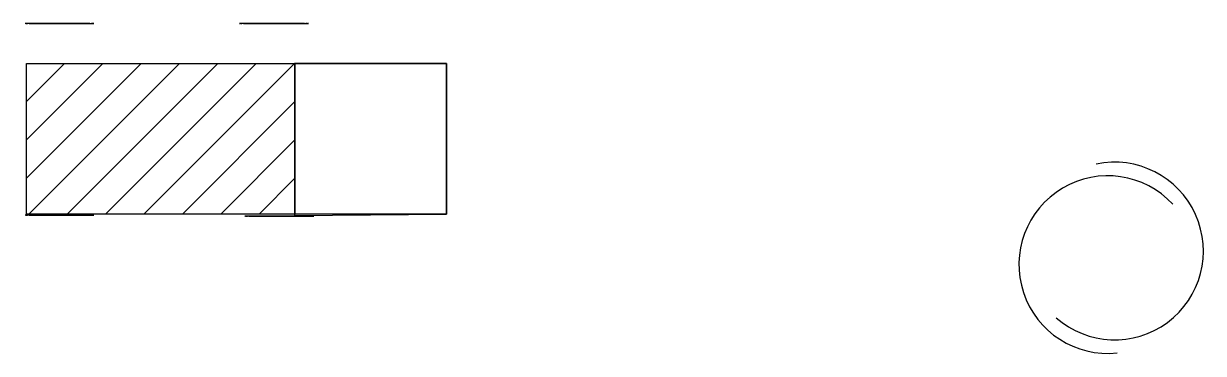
# Model space of a CAD drawing. Header units: inches. Extents: x 3.87 to 9.3, y 1.29 to 2.81.
import ezdxf

# ---------------------------------------------------------------- set-up
doc = ezdxf.new("R2010")
doc.units = ezdxf.units.IN
doc.header["$MEASUREMENT"] = 0

# ---------------------------------------------------------------- blocks, each defined once
blk = doc.blocks.new('*U2')
for p, q in [((-0.0121, 0.0116, -0.0898), (-0.0121, -0.0111, -0.0898)), ((0.0121, 0.0115, -0.0898), (0.0121, -0.0112, -0.0898))]:
    blk.add_line(p, q)
blk.add_arc((0.0005, 0.147, -0.0898), 0.1586, 265.4504, 274.1836)
blk = doc.blocks.new('*U3')
at = {"color": 0, "linetype": 'ByBlock', "lineweight": -2, "transparency": 16777216}
for p, rotation in [((1.942, 1.08, 0.0898), 225), ((1.9725, 1.1033, 0.0898), 210), ((2.008, 1.1179, 0.0898), 194.9999999999999), ((2.0461, 1.1228, 0.0898), 180), ((2.0841, 1.1176, 0.0898), 165.0000000000001), ((2.1195, 1.1028, 0.0898), 150), ((2.1499, 1.0793, 0.0898), 135), ((1.9185, 1.0497, 0.0898), 240), ((2.1731, 1.0488, 0.0898), 120), ((1.8985, 0.9762, 0.0898), 270), ((1.9037, 1.0143, 0.0898), 255), ((2.1877, 1.0133, 0.0898), 105), ((2.1926, 0.9752, 0.0898), 90.00000000000001), ((1.9034, 0.9382, 0.0898), 285), ((2.1875, 0.9372, 0.0898), 75.00000000000001), ((1.918, 0.9027, 0.0898), 299.9999999999999), ((1.9413, 0.8721, 0.0898), 315.0000000000001), ((2.1492, 0.8714, 0.0898), 45), ((2.1726, 0.9018, 0.0898), 59.99999999999999), ((1.9716, 0.8487, 0.0898), 329.9999999999999), ((2.007, 0.8339, 0.0898), 345.0000000000001), ((2.0831, 0.8336, 0.0898), 14.99999999999997), ((2.1186, 0.8482, 0.0898), 30.00000000000001)]:
    blk.add_blockref('*U2', p, dxfattribs=dict(at, rotation=rotation))
blk.add_blockref('*U2', (2.0451, 0.8287, 0.0898), dxfattribs=at)
blk = doc.blocks.new('*U4')
for p, q in [((-0.0121, 0.0116, -0.0898), (-0.0121, -0.0111, -0.0898)), ((0.0121, 0.0115, -0.0898), (0.0121, -0.0112, -0.0898))]:
    blk.add_line(p, q)
blk.add_arc((0.0005, 0.147, -0.0898), 0.1586, 265.4504, 274.1836)
blk = doc.blocks.new('*U5')
at = {"color": 0, "linetype": 'ByBlock', "lineweight": -2, "transparency": 16777216}
for p, rotation in [((1.942, 1.08, 0.0898), 225), ((1.9725, 1.1033, 0.0898), 210), ((2.008, 1.1179, 0.0898), 194.9999999999999), ((2.0461, 1.1228, 0.0898), 180), ((2.0841, 1.1176, 0.0898), 165.0000000000001), ((2.1195, 1.1028, 0.0898), 150), ((2.1499, 1.0793, 0.0898), 135), ((1.9185, 1.0497, 0.0898), 240), ((2.1731, 1.0488, 0.0898), 120), ((1.8985, 0.9762, 0.0898), 270), ((1.9037, 1.0143, 0.0898), 255), ((2.1877, 1.0133, 0.0898), 105), ((2.1926, 0.9752, 0.0898), 90.00000000000001), ((1.9034, 0.9382, 0.0898), 285), ((2.1875, 0.9372, 0.0898), 75.00000000000001), ((1.918, 0.9027, 0.0898), 299.9999999999999), ((1.9413, 0.8721, 0.0898), 315.0000000000001), ((2.1492, 0.8714, 0.0898), 45), ((2.1726, 0.9018, 0.0898), 59.99999999999999), ((1.9716, 0.8487, 0.0898), 329.9999999999999), ((2.007, 0.8339, 0.0898), 345.0000000000001), ((2.0831, 0.8336, 0.0898), 14.99999999999997), ((2.1186, 0.8482, 0.0898), 30.00000000000001)]:
    blk.add_blockref('*U4', p, dxfattribs=dict(at, rotation=rotation))
blk.add_blockref('*U4', (2.0451, 0.8287, 0.0898), dxfattribs=at)
blk = doc.blocks.new('*U6')
for p, q in [((-0.0121, 0.0116, -0.0898), (-0.0121, -0.0111, -0.0898)), ((0.0121, 0.0115, -0.0898), (0.0121, -0.0112, -0.0898))]:
    blk.add_line(p, q)
blk.add_arc((0.0005, 0.147, -0.0898), 0.1586, 265.4504, 274.1836)
blk = doc.blocks.new('*U7')
at = {"color": 0, "linetype": 'ByBlock', "lineweight": -2, "transparency": 16777216}
for p, rotation in [((1.942, 1.08, 0.0898), 225), ((1.9725, 1.1033, 0.0898), 210), ((2.008, 1.1179, 0.0898), 194.9999999999999), ((2.0461, 1.1228, 0.0898), 180), ((2.0841, 1.1176, 0.0898), 165.0000000000001), ((2.1195, 1.1028, 0.0898), 150), ((2.1499, 1.0793, 0.0898), 135), ((1.9185, 1.0497, 0.0898), 240), ((2.1731, 1.0488, 0.0898), 120), ((1.8985, 0.9762, 0.0898), 270), ((1.9037, 1.0143, 0.0898), 255), ((2.1877, 1.0133, 0.0898), 105), ((2.1926, 0.9752, 0.0898), 90.00000000000001), ((1.9034, 0.9382, 0.0898), 285), ((2.1875, 0.9372, 0.0898), 75.00000000000001), ((1.918, 0.9027, 0.0898), 299.9999999999999), ((1.9413, 0.8721, 0.0898), 315.0000000000001), ((2.1492, 0.8714, 0.0898), 45), ((2.1726, 0.9018, 0.0898), 59.99999999999999), ((1.9716, 0.8487, 0.0898), 329.9999999999999), ((2.007, 0.8339, 0.0898), 345.0000000000001), ((2.0831, 0.8336, 0.0898), 14.99999999999997), ((2.1186, 0.8482, 0.0898), 30.00000000000001)]:
    blk.add_blockref('*U6', p, dxfattribs=dict(at, rotation=rotation))
blk.add_blockref('*U6', (2.0451, 0.8287, 0.0898), dxfattribs=at)
blk = doc.blocks.new('*U11')
for p, q in [((-0.0121, 0.0116, -0.0898), (-0.0121, -0.0111, -0.0898)), ((0.0121, 0.0115, -0.0898), (0.0121, -0.0112, -0.0898))]:
    blk.add_line(p, q)
blk.add_arc((0.0005, 0.147, -0.0898), 0.1586, 265.4504, 274.1836)
blk = doc.blocks.new('*U12')
at = {"color": 0, "linetype": 'ByBlock', "lineweight": -2, "transparency": 16777216}
for p, rotation in [((1.942, 1.08, 0.0898), 225), ((1.9725, 1.1033, 0.0898), 210), ((2.008, 1.1179, 0.0898), 194.9999999999999), ((2.0461, 1.1228, 0.0898), 180), ((2.0841, 1.1176, 0.0898), 165.0000000000001), ((2.1195, 1.1028, 0.0898), 150), ((2.1499, 1.0793, 0.0898), 135), ((1.9185, 1.0497, 0.0898), 240), ((2.1731, 1.0488, 0.0898), 120), ((1.8985, 0.9762, 0.0898), 270), ((1.9037, 1.0143, 0.0898), 255), ((2.1877, 1.0133, 0.0898), 105), ((2.1926, 0.9752, 0.0898), 90.00000000000001), ((1.9034, 0.9382, 0.0898), 285), ((2.1875, 0.9372, 0.0898), 75.00000000000001), ((1.918, 0.9027, 0.0898), 299.9999999999999), ((1.9413, 0.8721, 0.0898), 315.0000000000001), ((2.1492, 0.8714, 0.0898), 45), ((2.1726, 0.9018, 0.0898), 59.99999999999999), ((1.9716, 0.8487, 0.0898), 329.9999999999999), ((2.007, 0.8339, 0.0898), 345.0000000000001), ((2.0831, 0.8336, 0.0898), 14.99999999999997), ((2.1186, 0.8482, 0.0898), 30.00000000000001)]:
    blk.add_blockref('*U11', p, dxfattribs=dict(at, rotation=rotation))
blk.add_blockref('*U11', (2.0451, 0.8287, 0.0898), dxfattribs=at)

msp = doc.modelspace()

# ---------------------------------------------------------------- hatches: boundary and pattern name
h = msp.add_hatch()
h.set_pattern_fill('ANSI31', color=256)
h.set_pattern_definition([(45, (5.11549, 2.62888), (-0.088388, 0.088388), [])])
h.paths.add_polyline_path([(5.1175, 2.6289), (3.8798, 2.6289), (3.8798, 1.935), (5.1175, 1.935)])

# ---------------------------------------------------------------- linework, layer by layer
for p, q in [((5.1175, 2.6289, 0.8), (5.8154, 2.6289, 0.8)), ((5.8154, 2.6289, 0.8), (5.1175, 2.6289)), ((5.1175, 2.6289, 0.8), (5.8154, 2.6289, 0.8)), ((5.8154, 2.6289, 0.8), (5.1175, 2.6289)), ((5.1175, 2.6289, 0.8), (5.8154, 2.6289, 0.8))]:
    msp.add_line(p, q)
msp.add_lwpolyline([(3.8798, 2.6289), (5.1175, 2.6289), (5.1175, 1.935), (3.8798, 1.935)], close=True)
msp.add_polyline3d([(5.8154, 2.6289, 0.8), (5.1175, 2.6289, 0)])
at = {"extrusion": (0, -1, 6.12323e-17)}
for centre, radius in [((4.032, -0.1509, -2.8133), 0.136), ((4.032, -0.1509, -2.8133), 0.0907), ((4.032, -0.1509, -2.8133), 0.0227), ((5.0206, -0.1509, -2.8133), 0.136), ((5.0206, -0.1509, -2.8133), 0.0907), ((5.0206, -0.1509, -2.8133), 0.0227), ((4.032, -0.1509, -1.9305), 0.136), ((4.032, -0.1509, -1.9305), 0.0907), ((4.032, -0.1509, -1.9305), 0.0227), ((5.0455, -0.1509, -1.9262), 0.136), ((5.0455, -0.1509, -1.9262), 0.0907), ((5.0455, -0.1509, -1.9262), 0.0227)]:
    msp.add_circle(centre, radius, dxfattribs=at)
for centre, start, end in [((8.8955, 1.7652, -0.0945), 228.7797, 102.0059), ((8.864, 1.7025, -0.0929), 42.8778, 276.1039)]:
    msp.add_arc(centre, 0.4093, start, end)
msp.add_solid([(5.1175, 2.6289, 0.8), (5.8154, 2.6289, 0.8), (5.1239, 2.6289, 0.8), (5.1175, 2.6289, 0.8)])
for points in [[(5.8154, 2.6289, 0.8), (5.115, 2.6289, -0.0029), (5.115, 1.9285, -0.0029), (5.8154, 1.935, 0.8)], [(5.1175, 1.935), (5.1175, 2.6289), (5.8154, 2.6289, 0.8), (5.8154, 1.935, 0.8)]]:
    msp.add_3dface(points)

# ---------------------------------------------------------------- block references
at = {"extrusion": (0, -1, 6.12323e-17), "rotation": 182.4600654030856}
for name, p in [('*U3', (6.0338, 0.9118, -2.8133)), ('*U5', (7.0224, 0.9118, -2.8133)), ('*U7', (6.0338, 0.9118, -1.9305)), ('*U12', (7.0473, 0.9118, -1.9262))]:
    msp.add_blockref(name, p, dxfattribs=at)

doc.saveas('drawing.dxf')
